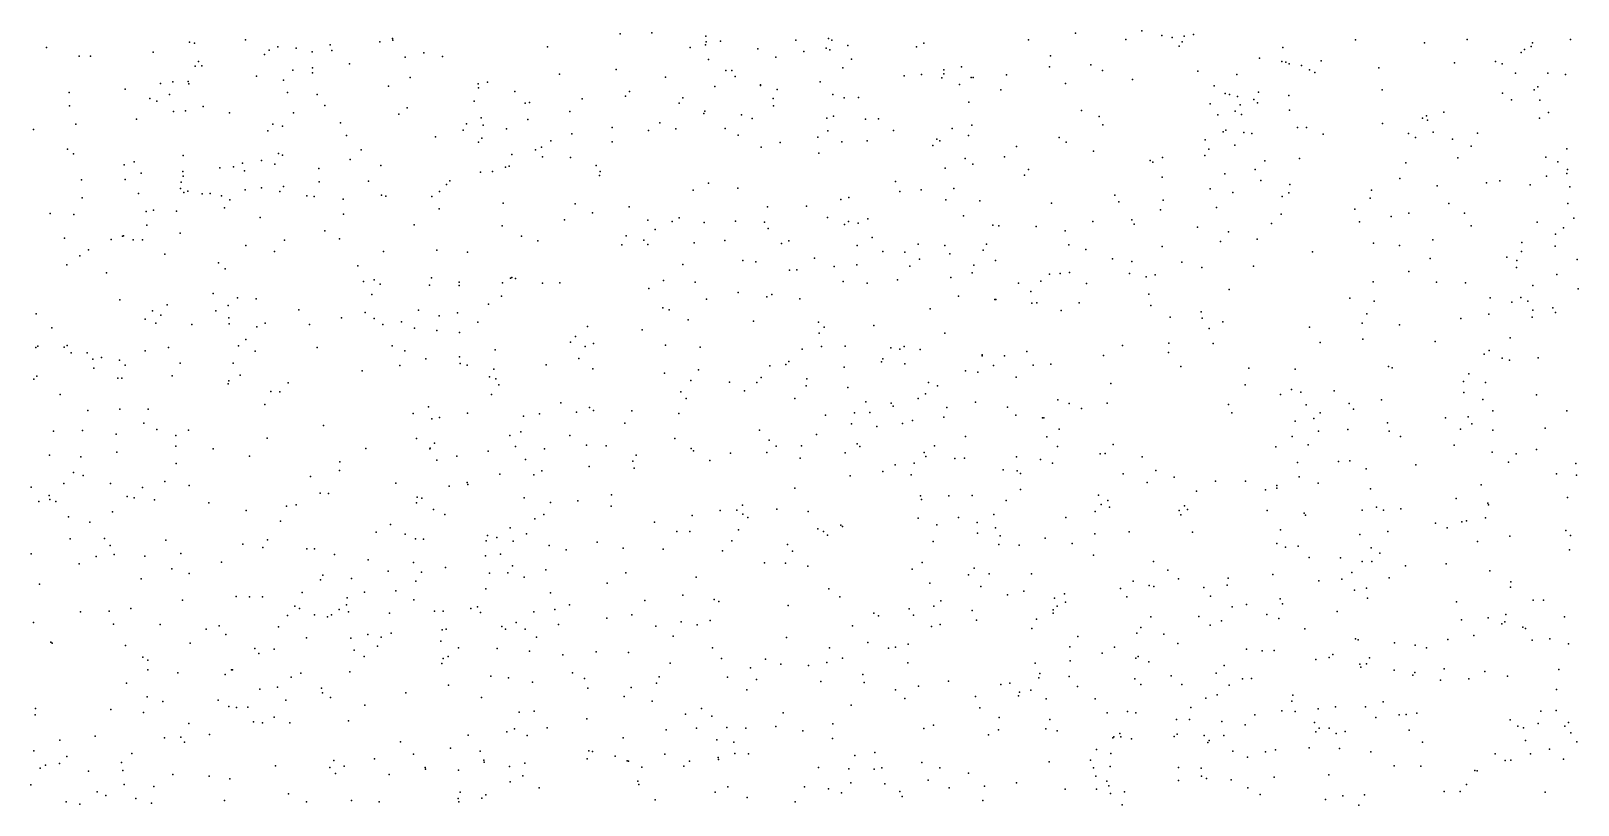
# Model space of a CAD drawing. Extents: x 2 to 99999, y 0 to 49999.
# Drawn here: x 12504 to 24991, y 18754 to 24999 of the extents above; entities that cross this region are included whole.
import ezdxf

# ---------------------------------------------------------------- set-up
doc = ezdxf.new("R2010")
doc.units = 0
doc.header["$MEASUREMENT"] = 0
doc.layers.add('points', color=50, linetype='Continuous')

msp = doc.modelspace()

# ---------------------------------------------------------------- linework, layer by layer
at = {"layer": 'points', "color": 3}
for p in [(17259, 24976, 69), (17514, 24984, 27), (20935, 24980, 40), (21470, 24999, 43), (12630, 24865, 44), (13783, 24908, 99), (13823, 24899, 80), (14236, 24926, 52), (14497, 24871, 53), (14645, 24860, 46), (14918, 24886, 89), (15319, 24912, 38), (15422, 24939, 99), (15425, 24925, 69), (16674, 24871, 20), (17824, 24865, 13), (17948, 24887, 31), (17952, 24956, 66), (17954, 24910, 40), (18069, 24917, 28), (18370, 24854, 97), (18677, 24925, 45), (18922, 24861, 56), (18940, 24937, 9), (18968, 24925, 25), (19096, 24882, 71), (19651, 24870, 29), (19712, 24901, 19), (20555, 24926, 86), (21342, 24929, 92), (21633, 24961, 2), (21714, 24947, 57), (21771, 24876, 1), (21796, 24910, 88), (21813, 24957, 4), (21888, 24969, 70), (22609, 24866, 60), (23195, 24928, 83), (23751, 24904, 82), (24095, 24931, 23), (24613, 24872, 12), (24623, 24904, 79), (24931, 24931, 29), (12892, 24794, 87), (12985, 24795, 72), (13491, 24828, 84), (13857, 24752, 7), (14388, 24810, 76), (14426, 24845, 87), (14774, 24830, 32), (14932, 24841, 100), (15074, 24733, 38), (15525, 24786, 28), (15674, 24823, 5), (15826, 24792, 47), (17972, 24768, 70), (18516, 24788, 77), (18743, 24833, 84), (18953, 24847, 4), (19127, 24771, 23), (20732, 24799, 62), (22420, 24780, 80), (22600, 24753, 91), (22633, 24746, 17), (22660, 24734, 55), (22918, 24758, 22), (23993, 24742, 21), (24326, 24751, 5), (24379, 24734, 52), (24533, 24825, 69), (24560, 24850, 45), (13829, 24716, 65), (13882, 24718, 20), (14325, 24634, 33), (14541, 24603, 21), (14618, 24683, 35), (14775, 24660, 94), (14776, 24700, 15), (15565, 24622, 11), (16770, 24651, 62), (17227, 24687, 83), (17626, 24625, 40), (18112, 24681, 28), (18162, 24679, 15), (18189, 24630, 89), (19056, 24700, 0), (19553, 24638, 15), (19692, 24647, 9), (19857, 24620, 69), (19872, 24652, 5), (19873, 24685, 55), (20014, 24708, 66), (20093, 24624, 57), (20108, 24623, 33), (20377, 24646, 33), (20726, 24710, 11), (21058, 24725, 78), (21152, 24681, 99), (21396, 24608, 5), (21923, 24673, 51), (22238, 24648, 55), (22760, 24720, 17), (22823, 24686, 44), (22866, 24664, 88), (23384, 24700, 22), (24485, 24658, 41), (24747, 24657, 8), (24889, 24647, 96), (12812, 24501, 76), (13264, 24528, 40), (13549, 24574, 14), (13623, 24485, 18), (13650, 24588, 94), (13774, 24591, 49), (13779, 24572, 71), (14574, 24501, 75), (14813, 24486, 55), (15391, 24553, 93), (16113, 24571, 97), (16116, 24540, 27), (16190, 24586, 94), (16409, 24511, 21), (17336, 24509, 40), (18025, 24550, 89), (18393, 24565, 60), (18393, 24560, 58), (18528, 24526, 100), (18874, 24588, 97), (18976, 24486, 10), (19998, 24567, 57), (20332, 24525, 87), (20855, 24575, 35), (22053, 24557, 12), (22144, 24493, 91), (22178, 24486, 7), (22412, 24505, 64), (22658, 24479, 75), (23409, 24524, 12), (24381, 24497, 95), (24638, 24525, 57), (24667, 24549, 66), (12816, 24395, 85), (13462, 24454, 88), (13521, 24431, 59), (13751, 24353, 9), (13895, 24390, 83), (14875, 24398, 51), (15541, 24379, 56), (16080, 24432, 89), (16493, 24415, 23), (16529, 24422, 95), (16952, 24452, 10), (17303, 24473, 100), (17735, 24416, 50), (17765, 24460, 76), (17943, 24351, 5), (18495, 24454, 80), (18496, 24394, 30), (19067, 24460, 69), (19182, 24461, 15), (20073, 24425, 1), (20984, 24358, 51), (22023, 24411, 42), (22224, 24352, 48), (22242, 24469, 96), (22264, 24403, 34), (22375, 24445, 62), (22404, 24419, 7), (22662, 24359, 18), (24454, 24444, 20), (24682, 24441, 29), (12867, 24247, 25), (13355, 24288, 23), (13655, 24350, 97), (14107, 24337, 60), (14455, 24248, 67), (14534, 24230, 85), (14623, 24338, 80), (15001, 24258, 19), (15473, 24327, 44), (16019, 24250, 21), (16137, 24299, 94), (16154, 24238, 74), (16513, 24284, 18), (16852, 24349, 90), (17581, 24258, 30), (17934, 24334, 10), (18239, 24321, 15), (18324, 24292, 80), (18928, 24295, 39), (18982, 24311, 40), (19239, 24288, 36), (19344, 24289, 55), (20097, 24238, 95), (21125, 24309, 96), (21155, 24242, 67), (22084, 24323, 65), (22276, 24326, 86), (23414, 24252, 52), (23737, 24295, 45), (23767, 24314, 49), (23775, 24278, 56), (23909, 24343, 72), (24680, 24294, 99), (24752, 24342, 50), (12525, 24204, 95), (14417, 24194, 89), (15052, 24154, 73), (15769, 24144, 34), (15992, 24198, 22), (16116, 24101, 6), (16144, 24135, 20), (16342, 24209, 36), (16699, 24113, 88), (16870, 24170, 94), (17195, 24221, 60), (17195, 24104, 7), (17487, 24195, 71), (17708, 24209, 52), (18107, 24211, 73), (18213, 24157, 57), (18855, 24143, 35), (18935, 24194, 43), (19048, 24103, 47), (19252, 24113, 50), (19467, 24195, 88), (19815, 24125, 52), (19840, 24111, 17), (19939, 24212, 0), (20072, 24155, 41), (20803, 24139, 16), (20860, 24101, 80), (21982, 24121, 87), (22126, 24186, 45), (22147, 24198, 15), (22294, 24179, 69), (22358, 24171, 96), (22726, 24221, 62), (22799, 24220, 3), (22933, 24165, 66), (23624, 24172, 78), (23679, 24139, 54), (23823, 24181, 68), (23979, 24126, 87), (24179, 24174, 16), (12799, 24044, 67), (12847, 24007, 14), (13731, 23994, 61), (14502, 24011, 56), (14534, 23998, 39), (15169, 24039, 75), (16386, 24002, 57), (16575, 24039, 24), (16624, 24060, 81), (16632, 23984, 48), (16858, 23978, 46), (18399, 24061, 28), (18552, 24098, 64), (18863, 24012, 87), (19784, 24076, 33), (20363, 23983, 89), (20458, 24067, 69), (21080, 24029, 5), (21638, 23978, 62), (21978, 23994, 81), (22011, 24044, 70), (22221, 24078, 58), (24128, 24068, 13), (24730, 23981, 43), (24901, 24048, 10), (13255, 23920, 22), (13337, 23942, 53), (13392, 23852, 86), (13729, 23865, 53), (14028, 23895, 95), (14139, 23903, 81), (14212, 23931, 72), (14227, 23869, 43), (14365, 23953, 53), (14473, 23923, 19), (14827, 23888, 60), (15080, 23963, 81), (15328, 23913, 20), (16132, 23860, 60), (16229, 23865, 74), (16334, 23899, 4), (16363, 23909, 20), (17066, 23914, 32), (17098, 23865, 9), (19882, 23893, 87), (20044, 23971, 95), (20107, 23923, 56), (20555, 23882, 83), (21537, 23954, 18), (21560, 23941, 47), (22385, 23882, 88), (22462, 23952, 43), (22742, 23969, 95), (23602, 23935, 81), (24020, 23974, 24), (24827, 23944, 80), (24906, 23880, 90), (12912, 23799, 89), (13265, 23801, 30), (13712, 23729, 21), (13716, 23778, 16), (13732, 23826, 13), (14365, 23733, 10), (14542, 23743, 51), (14830, 23781, 8), (15227, 23786, 69), (15859, 23760, 31), (15885, 23789, 9), (17092, 23834, 64), (17972, 23771, 13), (18208, 23730, 23), (19481, 23785, 33), (19954, 23728, 36), (20524, 23835, 53), (21634, 23819, 40), (22140, 23845, 26), (22432, 23793, 22), (22666, 23759, 37), (23554, 23808, 84), (23855, 23749, 98), (24252, 23773, 74), (24360, 23789, 74), (24605, 23758, 56), (24736, 23828, 71), (24900, 23849, 40), (24926, 23740, 78), (12917, 23652, 84), (13371, 23687, 8), (13738, 23696, 99), (13770, 23707, 56), (13886, 23684, 77), (13949, 23687, 1), (14043, 23669, 58), (14109, 23636, 90), (14234, 23718, 44), (14512, 23704, 58), (14730, 23669, 52), (14789, 23662, 22), (15025, 23643, 26), (15332, 23674, 65), (15368, 23666, 33), (15740, 23663, 22), (15802, 23704, 11), (16315, 23609, 38), (16896, 23604, 52), (17850, 23713, 48), (19040, 23639, 54), (19105, 23655, 76), (19517, 23703, 68), (19688, 23717, 20), (19887, 23637, 56), (20164, 23629, 7), (20740, 23609, 12), (21252, 23673, 57), (21285, 23619, 67), (21642, 23634, 97), (22022, 23724, 72), (22206, 23695, 20), (22602, 23664, 2), (22658, 23692, 15), (23314, 23649, 83), (23323, 23714, 87), (23948, 23606, 89), (24908, 23608, 24), (12658, 23526, 21), (12851, 23519, 27), (13434, 23543, 89), (13493, 23554, 92), (13678, 23544, 72), (14066, 23572, 48), (14353, 23493, 82), (15026, 23521, 4), (15799, 23563, 13), (17035, 23532, 22), (17333, 23580, 55), (17735, 23491, 59), (18448, 23580, 41), (18764, 23585, 100), (18932, 23494, 20), (19258, 23482, 36), (20031, 23507, 38), (21621, 23557, 89), (22074, 23575, 61), (22594, 23522, 20), (23189, 23561, 53), (23482, 23503, 88), (23626, 23528, 64), (24075, 23529, 41), (24958, 23489, 72), (13438, 23432, 63), (13707, 23367, 72), (14876, 23386, 91), (15596, 23436, 68), (16307, 23427, 38), (16811, 23474, 54), (17482, 23471, 86), (17543, 23396, 60), (17680, 23462, 81), (17937, 23454, 19), (18190, 23463, 38), (18425, 23457, 51), (18454, 23405, 50), (19070, 23438, 91), (19102, 23461, 54), (19180, 23448, 24), (20267, 23432, 34), (20317, 23426, 73), (20618, 23420, 95), (20852, 23386, 35), (21074, 23461, 93), (21389, 23475, 60), (21409, 23441, 23), (21920, 23417, 28), (22170, 23379, 58), (22517, 23445, 82), (23226, 23459, 57), (24129, 23426, 21), (24660, 23455, 22), (24809, 23359, 53), (24874, 23410, 28), (12774, 23326, 25), (12969, 23232, 74), (13152, 23317, 26), (13242, 23342, 76), (13251, 23346, 56), (13330, 23315, 63), (13404, 23315, 60), (14238, 23269, 32), (14549, 23310, 90), (14995, 23323, 59), (15779, 23229, 32), (16463, 23343, 56), (16596, 23306, 80), (17273, 23272, 55), (17307, 23346, 91), (17450, 23311, 20), (17482, 23277, 21), (17856, 23290, 27), (18104, 23308, 20), (18561, 23283, 96), (18621, 23305, 76), (19172, 23269, 65), (19294, 23333, 27), (19666, 23279, 52), (19879, 23269, 26), (20189, 23229, 76), (20217, 23279, 35), (20881, 23273, 90), (21019, 23237, 48), (21634, 23259, 7), (22104, 23300, 99), (22400, 23318, 54), (23341, 23288, 86), (23550, 23267, 97), (23820, 23314, 15), (24538, 23292, 60), (24806, 23263, 55), (12792, 23111, 41), (12899, 23185, 74), (13585, 23198, 8), (14017, 23129, 23), (14469, 23220, 2), (15142, 23104, 60), (15349, 23219, 84), (16027, 23214, 21), (17765, 23114, 15), (18249, 23148, 75), (18354, 23136, 34), (18828, 23166, 49), (19171, 23111, 75), (19380, 23219, 5), (19556, 23214, 85), (19677, 23157, 87), (19921, 23201, 71), (20114, 23108, 82), (20290, 23146, 89), (21234, 23160, 10), (21389, 23140, 87), (21794, 23133, 95), (22848, 23218, 85), (23797, 23163, 91), (24416, 23173, 74), (24497, 23146, 83), (24534, 23220, 91), (24985, 23154, 63), (13113, 23048, 15), (14070, 23079, 51), (15275, 22990, 91), (15738, 23007, 8), (16375, 23004, 52), (16386, 23010, 86), (16415, 23001, 57), (17609, 22986, 45), (18627, 23068, 8), (18685, 23071, 7), (18987, 23098, 4), (19498, 22991, 66), (19597, 23100, 27), (19929, 23009, 65), (20102, 23047, 10), (20655, 22979, 12), (20724, 23038, 16), (20810, 23043, 22), (20887, 23051, 6), (21371, 23043, 77), (21504, 23015, 77), (21579, 23030, 86), (21954, 23090, 33), (22371, 23100, 0), (23626, 23058, 79), (24494, 23090, 52), (24820, 23035, 20), (13974, 22880, 28), (15189, 22977, 7), (15256, 22873, 52), (15323, 22955, 9), (15720, 22948, 85), (15959, 22971, 77), (15960, 22945, 14), (16301, 22858, 11), (16311, 22967, 79), (16634, 22963, 20), (16773, 22966, 40), (17490, 22921, 89), (17865, 22971, 15), (18211, 22890, 10), (18443, 22853, 4), (18484, 22872, 64), (19060, 22977, 21), (19254, 22963, 99), (19990, 22859, 4), (20474, 22964, 33), (20573, 22898, 74), (21023, 22962, 86), (21527, 22876, 11), (22175, 22914, 55), (23337, 22974, 56), (23848, 22973, 8), (24083, 22966, 52), (24627, 22944, 39), (24991, 22918, 58), (13221, 22830, 25), (13486, 22740, 32), (13602, 22790, 5), (13996, 22742, 71), (14095, 22785, 57), (14170, 22845, 14), (14321, 22839, 85), (14666, 22748, 31), (15633, 22745, 58), (16196, 22794, 6), (17603, 22764, 11), (17654, 22748, 50), (17956, 22835, 48), (18710, 22839, 51), (19763, 22757, 74), (20283, 22833, 16), (20291, 22832, 39), (20583, 22804, 93), (20622, 22806, 97), (20819, 22744, 44), (20965, 22805, 11), (21544, 22783, 51), (21949, 22732, 21), (23148, 22843, 7), (23345, 22818, 88), (24283, 22845, 22), (24457, 22810, 22), (24529, 22848, 63), (24587, 22819, 19), (24627, 22747, 63), (24789, 22766, 5), (12547, 22716, 51), (12671, 22605, 24), (13425, 22673, 26), (13513, 22641, 76), (13552, 22705, 72), (13802, 22630, 81), (14101, 22685, 13), (14104, 22637, 81), (14326, 22612, 45), (14395, 22641, 83), (14752, 22630, 15), (15011, 22685, 28), (15202, 22727, 53), (15273, 22678, 38), (15344, 22630, 5), (15495, 22651, 27), (15799, 22701, 55), (15946, 22724, 64), (16111, 22649, 32), (16996, 22615, 89), (17808, 22667, 76), (18337, 22658, 70), (18860, 22649, 84), (18905, 22608, 56), (19307, 22622, 98), (21700, 22691, 39), (21956, 22681, 29), (22123, 22653, 80), (22823, 22609, 43), (23248, 22642, 19), (23286, 22716, 100), (23549, 22628, 81), (24044, 22680, 53), (24271, 22714, 53), (24621, 22691, 86), (24810, 22727, 6), (14237, 22509, 36), (15599, 22601, 13), (15780, 22583, 5), (15964, 22567, 91), (16858, 22487, 77), (16898, 22533, 56), (17436, 22588, 96), (18866, 22562, 48), (19881, 22561, 5), (21689, 22481, 94), (22013, 22599, 40), (22911, 22485, 51), (23253, 22512, 73), (23837, 22493, 71), (24443, 22523, 59), (12544, 22446, 39), (12558, 22457, 43), (12772, 22447, 97), (12795, 22460, 93), (12827, 22403, 55), (12957, 22401, 20), (13073, 22365, 77), (13425, 22419, 32), (13614, 22444, 36), (14178, 22459, 5), (14314, 22415, 100), (14815, 22444, 31), (15418, 22458, 10), (15522, 22419, 55), (15690, 22354, 97), (15962, 22370, 20), (16250, 22425, 30), (16925, 22357, 1), (16976, 22454, 69), (17043, 22477, 2), (17625, 22465, 53), (17904, 22449, 2), (18728, 22431, 8), (18884, 22454, 35), (19077, 22457, 41), (19443, 22443, 29), (19516, 22433, 11), (19552, 22453, 9), (19680, 22428, 5), (20181, 22386, 12), (20181, 22379, 65), (20363, 22377, 44), (20541, 22412, 19), (21161, 22380, 58), (21313, 22462, 47), (21685, 22405, 63), (22047, 22477, 38), (24233, 22390, 38), (24273, 22420, 43), (24379, 22358, 66), (24669, 22363, 20), (13003, 22352, 43), (13011, 22278, 54), (13218, 22342, 57), (13263, 22302, 76), (13708, 22320, 35), (14137, 22319, 68), (15177, 22257, 65), (15480, 22301, 64), (15968, 22317, 17), (16025, 22302, 49), (16240, 22271, 28), (16661, 22306, 8), (17039, 22274, 60), (17617, 22238, 55), (17891, 22264, 0), (18468, 22298, 79), (18596, 22309, 46), (18621, 22333, 67), (19067, 22286, 89), (19370, 22329, 81), (19381, 22353, 79), (19556, 22313, 96), (20046, 22257, 5), (20146, 22246, 38), (20274, 22300, 82), (20593, 22302, 2), (20737, 22310, 10), (21784, 22293, 31), (22333, 22279, 63), (22707, 22269, 74), (23461, 22291, 82), (23490, 22280, 14), (24110, 22234, 26), (24437, 22343, 75), (12526, 22190, 50), (12552, 22215, 31), (13205, 22197, 49), (13237, 22198, 90), (13643, 22216, 11), (14096, 22153, 2), (14101, 22176, 22), (14193, 22222, 45), (14580, 22159, 36), (16205, 22208, 70), (16256, 22191, 24), (16281, 22143, 79), (17830, 22179, 63), (18142, 22165, 62), (18364, 22164, 2), (18397, 22202, 39), (18760, 22137, 100), (18767, 22191, 90), (19097, 22123, 19), (19749, 22162, 16), (19820, 22136, 92), (20456, 22207, 52), (21220, 22155, 9), (22303, 22145, 30), (22677, 22106, 62), (24067, 22172, 68), (24245, 22162, 97), (12740, 22065, 99), (14392, 21985, 15), (14440, 22089, 95), (14513, 22088, 24), (16222, 22066, 69), (16781, 21999, 8), (17750, 22087, 89), (17791, 22033, 85), (18264, 22096, 8), (18670, 22035, 61), (19242, 22006, 70), (19446, 21997, 48), (19664, 22034, 86), (19723, 22071, 39), (20127, 22005, 34), (20792, 22022, 14), (20884, 21993, 47), (21190, 21995, 66), (22170, 21985, 60), (22589, 22067, 14), (22754, 22084, 71), (22796, 21983, 46), (23024, 22096, 73), (23144, 21992, 55), (23405, 22022, 97), (24069, 22082, 12), (24224, 22025, 25), (24656, 22063, 39), (12963, 21938, 54), (13222, 21948, 76), (13450, 21947, 74), (15590, 21913, 47), (15713, 21966, 73), (15739, 21870, 46), (15802, 21881, 41), (16028, 21915, 26), (16480, 21891, 73), (16608, 21909, 64), (16908, 21923, 97), (17012, 21961, 84), (17045, 21936, 91), (17353, 21934, 57), (17732, 21914, 48), (18916, 21899, 8), (19152, 21919, 18), (19275, 21921, 73), (19463, 21971, 47), (19619, 21856, 57), (19872, 21883, 32), (19895, 21961, 57), (20387, 21963, 95), (20453, 21898, 22), (20668, 21879, 13), (20680, 21878, 25), (20984, 21954, 57), (22198, 21919, 60), (22859, 21873, 73), (22910, 21918, 87), (23180, 21948, 70), (23920, 21878, 74), (24104, 21886, 16), (24303, 21934, 98), (24901, 21934, 90), (12686, 21769, 96), (12919, 21775, 60), (13192, 21747, 59), (13415, 21836, 3), (13520, 21784, 3), (13673, 21734, 62), (13776, 21779, 97), (14864, 21816, 6), (16368, 21736, 94), (16458, 21764, 83), (16852, 21736, 27), (17298, 21836, 39), (18384, 21779, 2), (18843, 21742, 11), (19126, 21829, 83), (19331, 21807, 53), (19538, 21833, 96), (20803, 21786, 98), (22709, 21852, 59), (22895, 21769, 55), (23134, 21783, 23), (23454, 21837, 39), (23466, 21771, 11), (24043, 21785, 18), (24133, 21829, 1), (24303, 21778, 29), (24727, 21795, 16), (13674, 21650, 42), (13974, 21627, 23), (14410, 21713, 51), (15208, 21629, 17), (15615, 21710, 44), (15723, 21628, 71), (15727, 21632, 27), (15761, 21674, 22), (16193, 21610, 39), (16415, 21646, 82), (16649, 21627, 21), (16987, 21656, 56), (17146, 21652, 3), (17701, 21711, 99), (17832, 21629, 27), (17852, 21611, 21), (18462, 21698, 1), (18518, 21649, 28), (18722, 21651, 67), (19173, 21668, 64), (19195, 21646, 48), (19798, 21651, 58), (20047, 21728, 60), (20703, 21725, 16), (20790, 21646, 43), (21240, 21663, 47), (22551, 21645, 54), (22684, 21728, 99), (22813, 21660, 60), (23559, 21727, 33), (23990, 21657, 88), (24656, 21622, 91), (12654, 21577, 37), (12905, 21564, 52), (13197, 21600, 4), (13675, 21508, 78), (14269, 21568, 47), (14997, 21524, 54), (15780, 21536, 54), (15941, 21568, 17), (16495, 21541, 96), (17010, 21484, 96), (17361, 21527, 6), (17388, 21577, 45), (17982, 21533, 40), (18150, 21594, 17), (18443, 21598, 34), (18712, 21553, 79), (19076, 21595, 85), (19479, 21498, 37), (19632, 21512, 14), (19714, 21598, 6), (19726, 21566, 85), (19961, 21549, 64), (20039, 21551, 40), (20459, 21564, 88), (20652, 21542, 80), (20748, 21511, 2), (21134, 21588, 4), (21173, 21590, 49), (21472, 21564, 42), (22728, 21518, 24), (23057, 21526, 74), (23148, 21532, 15), (23682, 21499, 80), (24298, 21600, 48), (24431, 21519, 84), (24492, 21587, 48), (24973, 21509, 2), (12848, 21436, 74), (12924, 21413, 39), (13583, 21364, 45), (14759, 21404, 28), (14995, 21452, 6), (16024, 21355, 57), (16288, 21423, 82), (16564, 21417, 25), (16626, 21449, 33), (17372, 21472, 11), (19117, 21409, 80), (19381, 21444, 38), (19608, 21419, 55), (20351, 21458, 93), (20463, 21449, 97), (20491, 21429, 76), (21320, 21427, 99), (21514, 21357, 89), (21583, 21454, 46), (21730, 21398, 40), (22065, 21368, 77), (22308, 21368, 27), (22740, 21403, 68), (23282, 21466, 63), (24818, 21425, 75), (24980, 21416, 32), (12506, 21319, 25), (12650, 21252, 9), (12769, 21348, 89), (13145, 21349, 82), (13279, 21243, 92), (13336, 21233, 35), (13405, 21316, 74), (13782, 21332, 54), (14839, 21269, 84), (14906, 21268, 60), (15449, 21350, 38), (15620, 21237, 62), (15660, 21229, 49), (15880, 21327, 76), (16029, 21340, 77), (16484, 21231, 77), (17190, 21257, 66), (18669, 21310, 74), (19685, 21248, 32), (19912, 21249, 22), (20102, 21252, 60), (20490, 21299, 23), (21121, 21255, 22), (21912, 21287, 90), (22469, 21298, 83), (22559, 21311, 38), (22561, 21331, 82), (22894, 21350, 51), (23316, 21305, 76), (24208, 21336, 13), (24907, 21234, 15), (12567, 21203, 91), (12655, 21220, 85), (12705, 21204, 87), (13161, 21119, 9), (13500, 21215, 39), (13940, 21191, 56), (14241, 21129, 48), (14567, 21164, 13), (14645, 21177, 68), (15615, 21191, 30), (15754, 21138, 49), (16698, 21196, 9), (16918, 21208, 6), (17186, 21165, 19), (18067, 21129, 30), (18201, 21133, 44), (18246, 21172, 95), (18524, 21141, 63), (18777, 21123, 63), (19693, 21219, 78), (20374, 21210, 21), (21094, 21121, 66), (21142, 21178, 81), (21197, 21212, 84), (21209, 21158, 2), (21772, 21131, 51), (21815, 21169, 55), (21838, 21137, 77), (22481, 21131, 2), (22780, 21109, 76), (23249, 21132, 2), (23364, 21157, 65), (23421, 21134, 55), (23561, 21143, 84), (24008, 21228, 75), (24262, 21189, 20), (24268, 21176, 87), (12808, 21079, 30), (12978, 21035, 45), (14519, 21043, 89), (15406, 21016, 88), (15844, 21097, 15), (16371, 20989, 87), (16571, 21062, 22), (16644, 21099, 2), (17538, 21037, 91), (17840, 21090, 75), (18251, 21100, 5), (18289, 21075, 3), (18855, 20982, 70), (19041, 21011, 35), (19054, 21002, 24), (19664, 21069, 59), (19815, 21014, 53), (19990, 21073, 88), (20141, 21032, 55), (20275, 21097, 83), (20288, 20990, 80), (20856, 21075, 77), (21785, 21094, 35), (22791, 21092, 23), (23840, 21029, 62), (23934, 20991, 0), (24053, 21040, 97), (24091, 21046, 32), (24243, 21072, 88), (12820, 20902, 64), (13097, 20904, 62), (13592, 20891, 54), (14215, 20859, 75), (14414, 20894, 52), (15290, 20956, 22), (15523, 20940, 98), (15607, 20902, 85), (15673, 20900, 79), (16178, 20886, 85), (16189, 20928, 6), (16263, 20911, 95), (16395, 20882, 92), (16503, 20942, 68), (17074, 20875, 67), (17718, 20962, 42), (17821, 20960, 6), (18162, 20886, 10), (18216, 20975, 36), (18610, 20857, 41), (18900, 20961, 96), (18933, 20932, 88), (19786, 20879, 30), (20145, 20946, 88), (20315, 20855, 7), (20327, 20926, 61), (20690, 20906, 97), (20907, 20864, 78), (21091, 20941, 36), (21369, 20958, 67), (21879, 20956, 27), (22559, 20863, 17), (22590, 20974, 43), (23230, 20937, 78), (23456, 20961, 41), (24180, 20880, 5), (24440, 20923, 82), (24892, 20968, 96), (24931, 20928, 27), (12505, 20781, 66), (13031, 20758, 75), (13144, 20849, 11), (13176, 20776, 37), (13424, 20762, 19), (13713, 20784, 18), (14376, 20832, 79), (14730, 20822, 49), (14792, 20821, 12), (14955, 20774, 35), (15225, 20732, 33), (16173, 20765, 85), (16294, 20777, 13), (16687, 20847, 15), (16823, 20813, 73), (17284, 20825, 73), (17607, 20817, 62), (18086, 20804, 27), (18650, 20803, 66), (20480, 20850, 47), (21080, 20771, 63), (22629, 20834, 44), (22732, 20842, 67), (22820, 20750, 95), (23074, 20748, 51), (23322, 20829, 52), (23390, 20785, 72), (24923, 20812, 58), (12892, 20699, 44), (13640, 20660, 5), (13780, 20621, 29), (14041, 20713, 92), (14859, 20609, 49), (15387, 20642, 47), (15591, 20712, 51), (15657, 20634, 50), (15851, 20669, 51), (16205, 20624, 18), (16353, 20627, 14), (16391, 20684, 19), (16659, 20651, 0), (17306, 20628, 47), (18424, 20707, 16), (18594, 20704, 29), (18774, 20682, 16), (19617, 20657, 1), (19698, 20710, 69), (20070, 20610, 97), (20118, 20665, 14), (20239, 20619, 36), (20579, 20618, 20), (21564, 20720, 66), (21679, 20648, 83), (22528, 20613, 52), (23166, 20630, 5), (23249, 20719, 21), (23327, 20720, 55), (23598, 20685, 47), (23926, 20701, 2), (24279, 20643, 27), (12574, 20537, 70), (13392, 20579, 96), (14841, 20571, 30), (15092, 20581, 61), (15449, 20482, 40), (15609, 20560, 4), (16175, 20497, 8), (16485, 20593, 6), (17156, 20543, 2), (17873, 20593, 91), (18943, 20498, 0), (19760, 20544, 69), (20171, 20517, 82), (20518, 20480, 62), (21297, 20502, 46), (21400, 20559, 96), (21529, 20526, 81), (21567, 20518, 60), (21767, 20580, 77), (21971, 20510, 89), (22159, 20529, 51), (22168, 20584, 25), (22898, 20564, 44), (23085, 20577, 31), (23186, 20488, 49), (23284, 20503, 78), (23466, 20588, 49), (24445, 20512, 12), (24448, 20556, 58), (13726, 20407, 43), (14160, 20437, 9), (14267, 20434, 37), (14373, 20435, 78), (14633, 20359, 82), (14693, 20469, 60), (15051, 20370, 30), (15055, 20425, 19), (15195, 20470, 47), (15593, 20410, 98), (16698, 20465, 50), (16850, 20370, 58), (17458, 20404, 94), (17765, 20448, 26), (18018, 20411, 7), (18055, 20395, 74), (18616, 20365, 37), (19032, 20435, 51), (19792, 20359, 17), (19849, 20402, 58), (20385, 20450, 9), (20766, 20422, 91), (20786, 20358, 20), (20845, 20458, 76), (20853, 20390, 60), (21348, 20435, 15), (22024, 20438, 54), (22314, 20371, 88), (22586, 20418, 85), (22605, 20378, 42), (23291, 20423, 38), (24011, 20393, 89), (24629, 20407, 14), (24713, 20408, 67), (12903, 20312, 96), (13135, 20319, 94), (13310, 20340, 79), (14575, 20283, 8), (14672, 20340, 39), (14792, 20289, 17), (14897, 20273, 58), (14929, 20288, 45), (14992, 20331, 57), (15068, 20313, 100), (15399, 20303, 81), (15760, 20318, 70), (15831, 20318, 42), (16054, 20339, 35), (16107, 20354, 51), (16131, 20308, 39), (16562, 20312, 19), (16732, 20331, 25), (17153, 20262, 29), (17354, 20288, 92), (17751, 20231, 74), (17987, 20242, 6), (19307, 20302, 74), (19346, 20280, 37), (19593, 20336, 6), (19626, 20287, 86), (20100, 20324, 12), (20135, 20245, 35), (20621, 20253, 25), (20755, 20328, 18), (20755, 20302, 65), (21542, 20273, 44), (21929, 20275, 12), (22113, 20241, 51), (22199, 20352, 92), (22479, 20291, 3), (22577, 20259, 38), (23046, 20316, 60), (24050, 20248, 45), (24266, 20265, 75), (24401, 20232, 12), (24407, 20291, 30), (24883, 20271, 30), (12525, 20227, 15), (13171, 20212, 58), (13547, 20210, 45), (13917, 20172, 28), (14022, 20200, 90), (14078, 20130, 52), (14503, 20193, 45), (15222, 20130, 6), (15330, 20109, 95), (15412, 20140, 28), (15824, 20167, 42), (15856, 20172, 72), (16305, 20194, 65), (16334, 20172, 5), (16421, 20227, 66), (16494, 20173, 91), (16584, 20109, 36), (16763, 20211, 98), (17547, 20197, 96), (17687, 20117, 27), (17881, 20209, 84), (19134, 20199, 36), (19772, 20194, 53), (19842, 20211, 73), (20582, 20178, 19), (20953, 20113, 1), (21431, 20141, 43), (21461, 20186, 14), (21648, 20133, 50), (22021, 20204, 9), (22785, 20175, 34), (24150, 20123, 66), (24377, 20217, 95), (24545, 20190, 5), (24567, 20179, 1), (12664, 20067, 16), (12674, 20061, 46), (13267, 20040, 69), (13789, 20060, 72), (14312, 20017, 20), (14467, 20011, 26), (14727, 20103, 52), (15086, 20100, 54), (15113, 20003, 87), (15300, 20036, 58), (15813, 20076, 56), (15956, 20023, 44), (16268, 20017, 70), (16529, 19996, 25), (17065, 19989, 98), (17326, 19984, 67), (18006, 20021, 95), (18602, 20105, 62), (18948, 20023, 61), (19258, 20066, 54), (19425, 20020, 12), (19483, 20027, 89), (19583, 20052, 69), (20888, 20030, 85), (21250, 20028, 25), (21760, 20057, 98), (22315, 20012, 15), (22441, 19999, 99), (22538, 20002, 83), (23194, 20094, 81), (23216, 20087, 18), (23510, 20062, 40), (23677, 20044, 40), (23769, 20022, 52), (23941, 20089, 86), (24621, 20085, 4), (24763, 20095, 47), (24913, 20055, 59), (13407, 19947, 71), (13446, 19922, 74), (14343, 19977, 76), (15194, 19951, 3), (15821, 19896, 3), (15830, 19936, 96), (15872, 19952, 39), (16797, 19967, 93), (17664, 19898, 39), (18078, 19935, 45), (18312, 19862, 5), (18433, 19930, 37), (18557, 19890, 34), (18780, 19879, 43), (18929, 19903, 24), (19054, 19939, 12), (19581, 19902, 91), (20608, 19899, 14), (20893, 19918, 85), (21149, 19979, 29), (21421, 19939, 63), (21442, 19952, 72), (21526, 19909, 1), (22134, 19881, 39), (22874, 19929, 1), (22982, 19945, 11), (23012, 19968, 33), (23230, 19891, 73), (23238, 19865, 17), (23283, 19894, 87), (23308, 19942, 63), (13275, 19738, 87), (13447, 19846, 57), (13689, 19820, 60), (14071, 19807, 41), (14123, 19845, 62), (14130, 19844, 81), (14605, 19785, 82), (14681, 19818, 72), (15077, 19829, 57), (16215, 19794, 56), (16358, 19781, 81), (16551, 19744, 44), (16874, 19820, 42), (16971, 19775, 43), (17552, 19736, 84), (17574, 19787, 80), (18127, 19786, 69), (18360, 19768, 92), (18880, 19752, 17), (19218, 19807, 89), (19229, 19742, 17), (19909, 19753, 15), (20405, 19737, 95), (20639, 19780, 17), (20647, 19816, 73), (20884, 19790, 47), (21415, 19772, 64), (21708, 19796, 73), (22069, 19819, 80), (22282, 19771, 85), (22355, 19774, 100), (23507, 19842, 7), (23659, 19801, 26), (23674, 19823, 94), (23880, 19762, 84), (23911, 19852, 80), (24111, 19771, 89), (24238, 19832, 44), (24421, 19793, 55), (24836, 19847, 40), (13442, 19626, 12), (14352, 19689, 25), (14494, 19704, 38), (14850, 19696, 27), (14857, 19658, 99), (14922, 19621, 8), (15530, 19659, 43), (15875, 19721, 16), (16139, 19621, 53), (16999, 19698, 89), (17293, 19629, 58), (17349, 19702, 59), (18283, 19683, 71), (19482, 19684, 31), (19558, 19613, 49), (19667, 19713, 4), (20127, 19629, 67), (20332, 19727, 5), (20474, 19635, 51), (20483, 19665, 7), (20573, 19680, 18), (20698, 19611, 36), (20951, 19709, 69), (21094, 19611, 65), (21461, 19727, 36), (21794, 19726, 33), (21988, 19615, 30), (22078, 19643, 39), (22174, 19722, 69), (22689, 19641, 28), (24816, 19687, 55), (12537, 19482, 15), (12540, 19534, 23), (13148, 19525, 95), (13411, 19501, 49), (13567, 19588, 38), (14015, 19601, 39), (14102, 19548, 55), (14162, 19541, 82), (14253, 19543, 88), (14560, 19601, 31), (15199, 19559, 98), (16444, 19504, 40), (16565, 19511, 95), (17517, 19593, 75), (17786, 19487, 16), (17917, 19534, 76), (18575, 19499, 8), (19124, 19561, 15), (20162, 19539, 87), (21191, 19498, 46), (21355, 19509, 14), (21421, 19499, 75), (21866, 19542, 30), (22382, 19483, 76), (22601, 19514, 75), (22681, 19593, 45), (22707, 19509, 37), (22893, 19530, 37), (23033, 19547, 37), (23275, 19547, 75), (23419, 19586, 75), (23547, 19482, 33), (23603, 19485, 90), (23690, 19495, 46), (24692, 19510, 79), (24815, 19516, 38), (13779, 19412, 16), (14300, 19426, 57), (14372, 19418, 66), (14466, 19462, 61), (14592, 19416, 54), (15068, 19433, 71), (16408, 19368, 33), (16671, 19376, 90), (16990, 19449, 51), (17631, 19361, 21), (17875, 19375, 30), (17999, 19471, 34), (18120, 19380, 44), (18275, 19374, 11), (18515, 19387, 34), (18976, 19409, 49), (19711, 19372, 46), (19788, 19398, 33), (20312, 19362, 70), (20318, 19461, 84), (20696, 19370, 70), (20729, 19445, 59), (21750, 19444, 6), (21854, 19443, 96), (22116, 19427, 58), (22305, 19400, 24), (22863, 19419, 84), (22902, 19374, 19), (22982, 19375, 81), (23358, 19461, 85), (23627, 19359, 74), (24443, 19441, 10), (24506, 19390, 39), (24550, 19378, 24), (24670, 19412, 49), (24884, 19391, 79), (24914, 19420, 85), (12736, 19278, 0), (13023, 19310, 97), (13582, 19296, 81), (13714, 19301, 56), (13744, 19261, 55), (13946, 19322, 90), (15486, 19264, 56), (16033, 19317, 43), (16344, 19345, 86), (16508, 19314, 46), (17283, 19297, 27), (18040, 19281, 2), (18176, 19262, 15), (18733, 19353, 22), (18974, 19292, 98), (20232, 19320, 90), (20787, 19353, 73), (21236, 19295, 1), (21243, 19305, 11), (21294, 19332, 38), (21300, 19304, 56), (21388, 19287, 78), (21732, 19307, 88), (21755, 19325, 75), (21974, 19315, 97), (22004, 19259, 55), (22014, 19275, 44), (22133, 19314, 23), (22874, 19344, 40), (23040, 19330, 65), (23111, 19347, 31), (23737, 19261, 31), (24566, 19275, 11), (24933, 19336, 97), (24981, 19264, 95), (12526, 19191, 52), (12792, 19146, 16), (13318, 19169, 9), (14948, 19113, 76), (15278, 19126, 77), (15592, 19164, 9), (15889, 19213, 67), (16129, 19189, 66), (16160, 19115, 100), (16992, 19128, 37), (17006, 19190, 85), (17036, 19185, 55), (17218, 19149, 22), (17317, 19112, 69), (17328, 19109, 37), (17621, 19164, 39), (17819, 19109, 80), (18051, 19138, 96), (18054, 19121, 98), (18184, 19171, 86), (18295, 19166, 92), (19154, 19153, 25), (19316, 19177, 4), (21056, 19116, 72), (21105, 19201, 10), (21219, 19170, 34), (22206, 19189, 49), (22322, 19141, 85), (22469, 19184, 38), (22548, 19200, 7), (22821, 19215, 88), (23066, 19211, 50), (23318, 19183, 34), (24323, 19168, 0), (24403, 19114, 83), (24449, 19117, 63), (24607, 19168, 23), (24760, 19204, 91), (24874, 19124, 62), (12577, 19051, 71), (12622, 19075, 93), (12735, 19088, 25), (12967, 19028, 70), (13235, 19098, 75), (13246, 19033, 55), (13650, 19001, 68), (13941, 18987, 53), (14478, 19069, 19), (14916, 19057, 8), (14962, 19009, 66), (15031, 19068, 55), (15396, 19001, 72), (15686, 19058, 12), (15689, 19043, 44), (15956, 19036, 80), (16163, 19099, 59), (16365, 19066, 78), (16475, 18991, 22), (16490, 19092, 48), (17435, 19060, 83), (17773, 19068, 11), (18861, 19057, 64), (19104, 19045, 78), (19311, 19043, 86), (19371, 19055, 50), (19695, 19096, 63), (19840, 19053, 82), (20072, 19010, 61), (20721, 19102, 13), (21081, 19055, 72), (21098, 18986, 10), (21215, 19064, 68), (21765, 19057, 66), (21948, 19051, 60), (21952, 18986, 47), (22979, 18997, 28), (23506, 19070, 63), (23723, 19068, 54), (24159, 19033, 17), (24178, 19029, 20), (12504, 18916, 13), (13038, 18861, 7), (13257, 18921, 46), (13495, 18903, 88), (14110, 18966, 62), (15967, 18858, 57), (16373, 18940, 63), (16605, 18893, 33), (17403, 18947, 22), (17409, 18921, 30), (18026, 18858, 87), (18129, 18902, 67), (18747, 18900, 75), (18941, 18884, 75), (19122, 18932, 37), (19397, 18924, 83), (19517, 18862, 12), (19745, 18955, 80), (19915, 18892, 23), (20201, 18905, 59), (20458, 18932, 6), (20852, 18881, 57), (21105, 18883, 5), (21187, 18946, 95), (21204, 18909, 65), (21331, 18861, 64), (21767, 18953, 78), (21991, 18969, 1), (22190, 18957, 97), (22326, 18893, 89), (22538, 18978, 42), (23910, 18864, 34), (24040, 18864, 28), (24091, 18920, 88), (24726, 18859, 61), (12788, 18780, 6), (12899, 18760, 19), (13108, 18832, 99), (13349, 18806, 59), (13476, 18769, 90), (14067, 18790, 53), (14583, 18844, 25), (14727, 18779, 42), (15091, 18792, 1), (15313, 18781, 89), (15953, 18806, 70), (15958, 18779, 25), (16143, 18809, 2), (16176, 18837, 0), (17542, 18796, 74), (18286, 18816, 23), (18671, 18780, 31), (19047, 18852, 3), (19535, 18823, 25), (20186, 18790, 71), (21218, 18847, 82), (21311, 18757, 46), (22425, 18838, 18), (22953, 18800, 59), (23093, 18828, 3), (23221, 18754, 36), (23268, 18837, 77)]:
    msp.add_point(p, dxfattribs=at)

doc.saveas('drawing.dxf')
